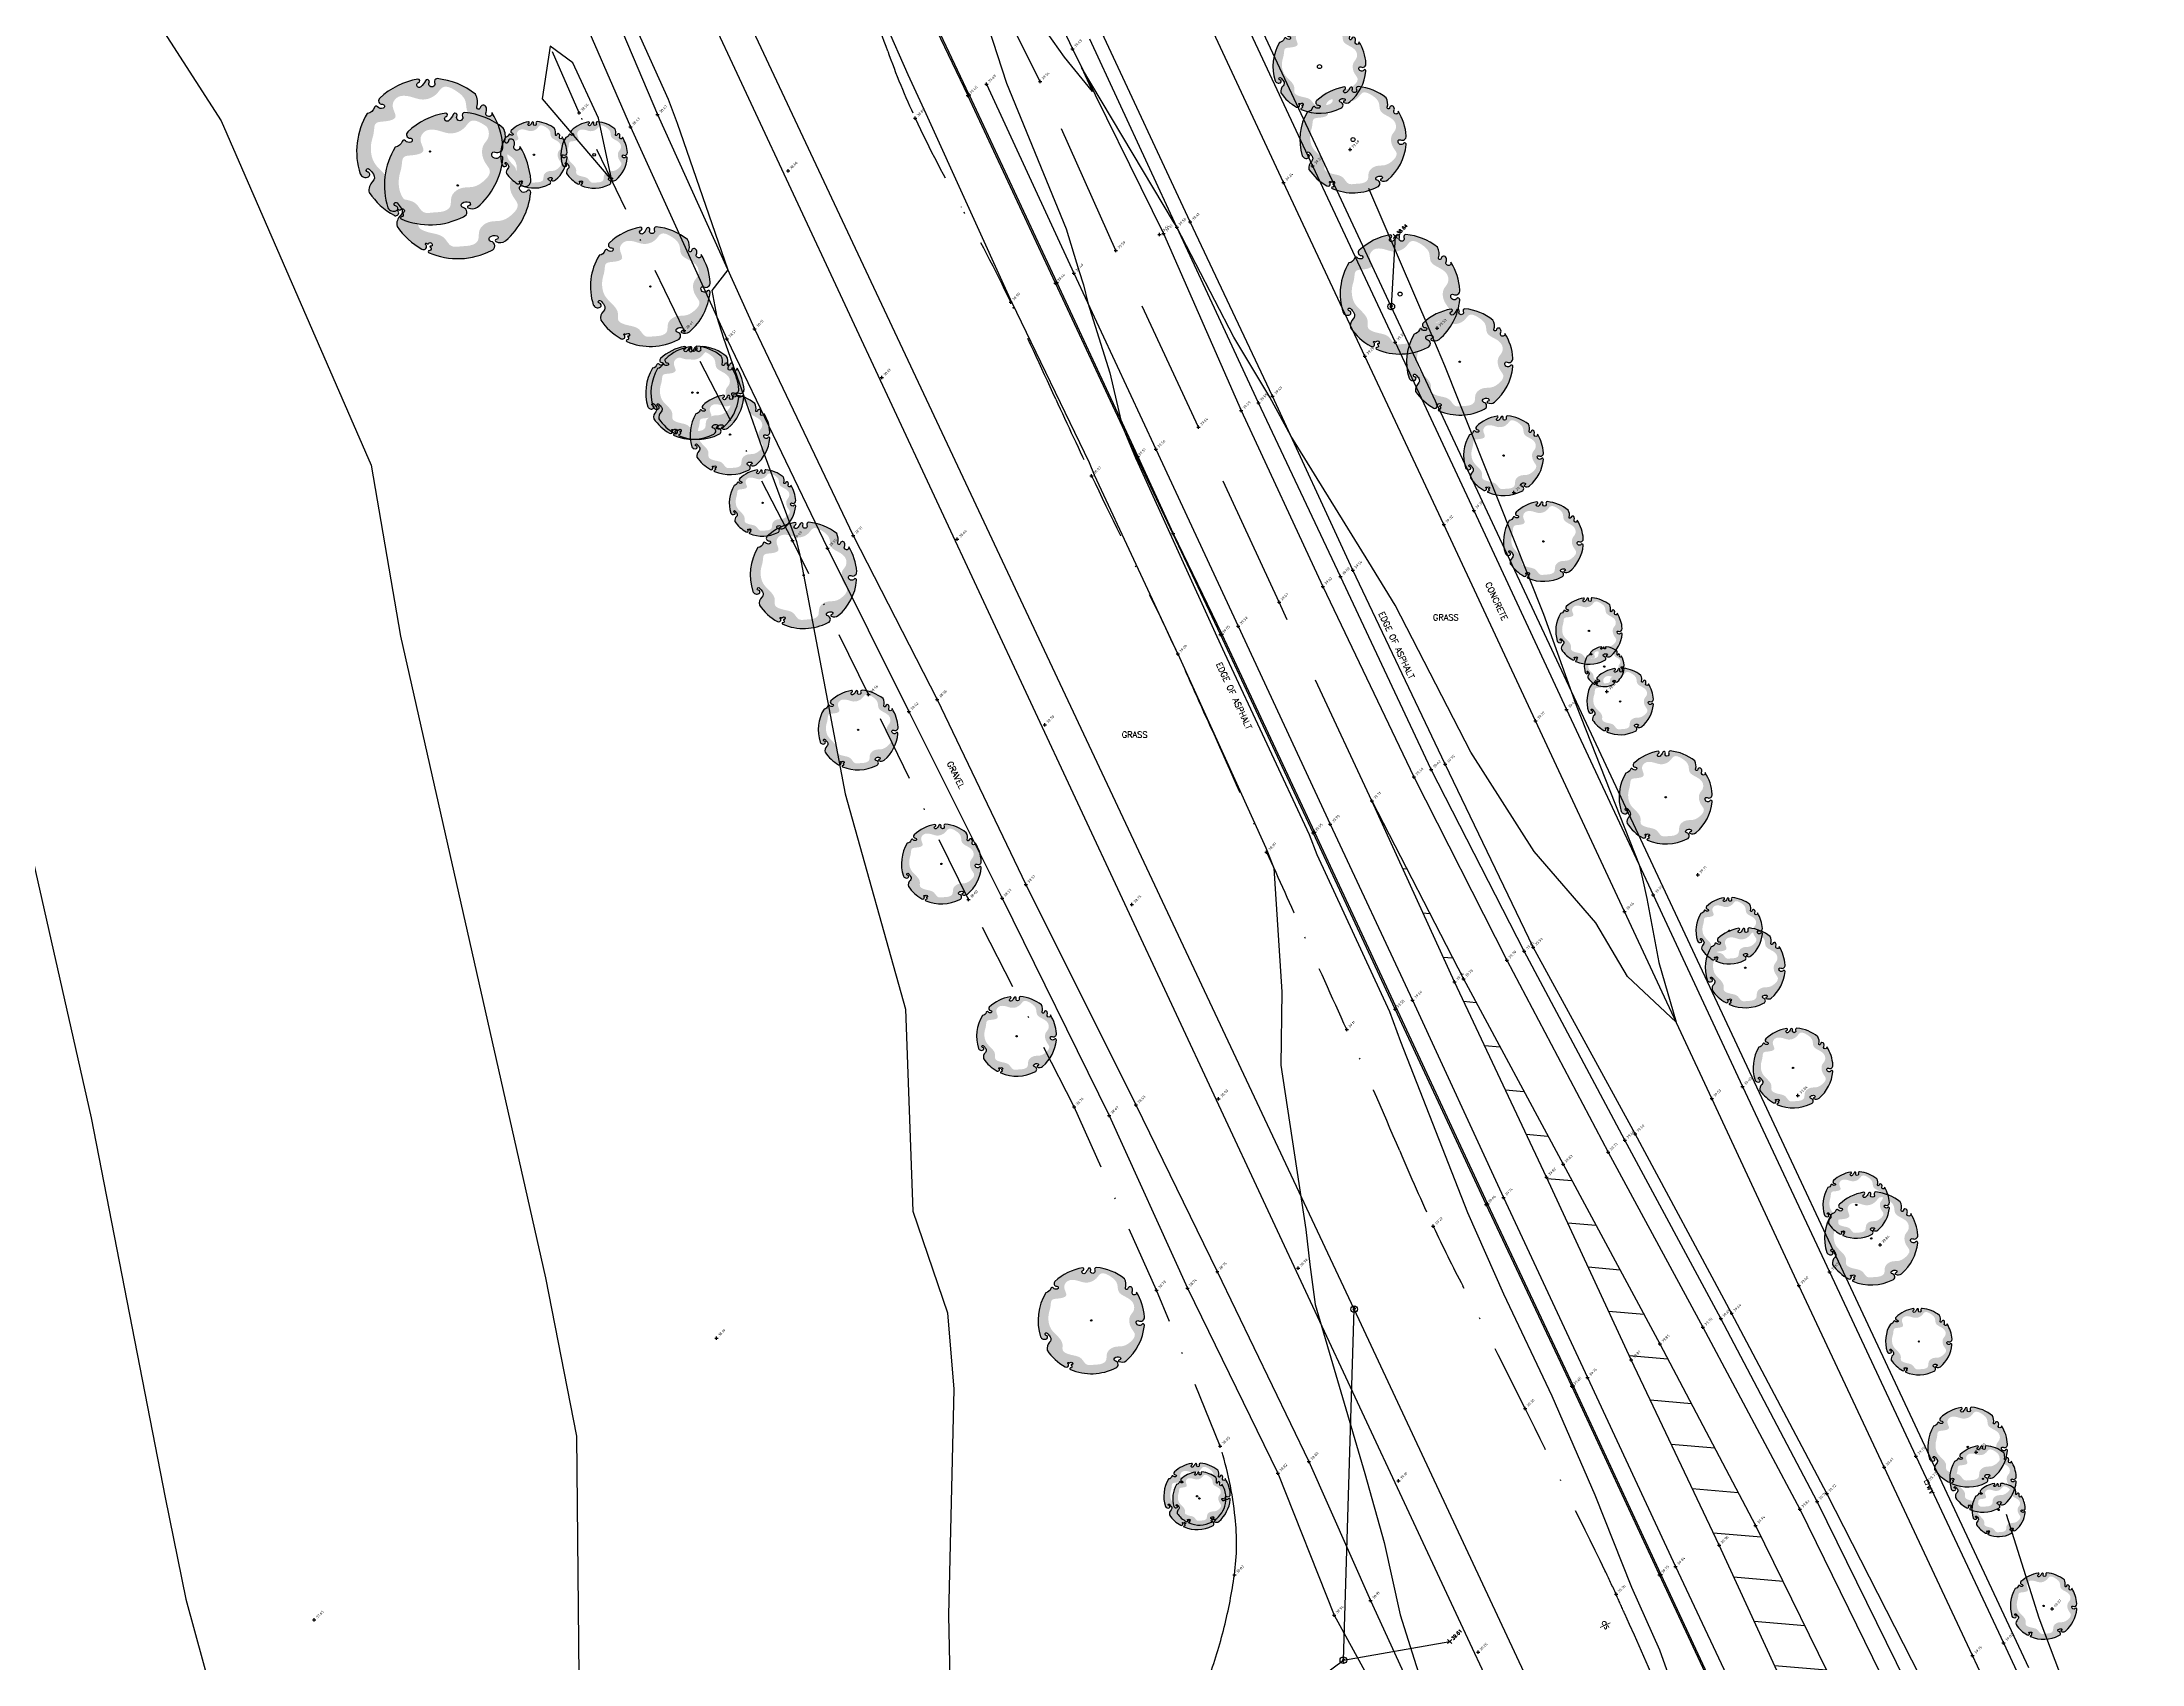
# Model space of a CAD drawing. Header units: metres. Extents: x 245957 to 247358, y 7418632 to 7419642.
# Drawn here: x 246912.9 to 247070.5, y 7419135.3 to 7419257.1 of the extents above; entities that cross this region are included whole.
import ezdxf
from ezdxf.enums import TextEntityAlignment as Align

# ---------------------------------------------------------------- set-up
doc = ezdxf.new("R2010")
doc.units = ezdxf.units.M
doc.linetypes.add('DASHDOT', pattern=[10, 5, -2.5, 0, -2.5])
doc.linetypes.add('DASHED', pattern=[0.75, 0.5, -0.25])
for name, color, linetype in [('-TEXT', 7, 'Continuous'), ('103_TOE_OF_BATTER', 37, 'DASHDOT'), ('103_TOE_OF_BATTER-L', 37, 'DASHDOT'), ('103_TOE_OF_BATTER-S', 37, 'DASHDOT'), ('104_EXISTING_SURFACE-L', 35, 'Continuous'), ('104_EXISTING_SURFACE-S', 35, 'Continuous'), ('201_SINGLE_TREE-H', 63, 'Continuous'), ('201_SINGLE_TREE-S', 96, 'Continuous'), ('203_GROUP_TREES', 116, 'DASHDOT'), ('203_GROUP_TREES-L', 116, 'DASHDOT'), ('203_GROUP_TREES-S', 116, 'DASHDOT'), ('403_EDGE_OF_BITUMEN', 8, 'Continuous'), ('403_EDGE_OF_BITUMEN-L', 8, 'Continuous'), ('403_EDGE_OF_BITUMEN-S', 8, 'Continuous'), ('405_EDGE_FORMATION', 33, 'Continuous'), ('405_EDGE_FORMATION-L', 33, 'Continuous'), ('405_EDGE_FORMATION-S', 33, 'Continuous'), ('410_PEDESTRIAN_PATH', 32, 'Continuous'), ('410_PEDESTRIAN_PATH-L', 32, 'Continuous'), ('410_PEDESTRIAN_PATH-S', 32, 'Continuous'), ('415_LANE_LINE_DASHED', 53, 'DASHED'), ('415_LANE_LINE_DASHED-L', 53, 'DASHED'), ('415_LANE_LINE_DASHED-S', 53, 'DASHED'), ('418_LANE_LINE_SOLID', 53, 'Continuous'), ('418_LANE_LINE_SOLID-L', 53, 'Continuous'), ('418_LANE_LINE_SOLID-S', 53, 'Continuous'), ('761_STAY_FOR_POLE', 8, 'Continuous'), ('761_STAY_FOR_POLE-L', 8, 'Continuous'), ('903_FENCE', 24, 'FENCELINE'), ('EX-STAYWIRE_(SLS)', 8, 'Continuous'), ('EX-TRAFFIC_SIGN_(SLS)', 89, 'Continuous'), ('Surface_Contours_Major', 4, 'Continuous'), ('Surface_Contours_Minor', 253, 'Continuous')]:
    doc.layers.add(name, color=color, linetype=linetype)
for name, color, linetype, true_color in [('717_ELEC_LINE_OVER', 7, 'Continuous', 0xffa500), ('751_WATER_STOP_VALVE-L', 7, 'Continuous', 0x0041ff), ('EX-ELECT_POLE_(SLS)', 7, 'Continuous', 0xffa500), ('EX-WATER_VALVE_(SLS)', 7, 'Continuous', 0x0041ff)]:
    doc.layers.add(name, color=color, linetype=linetype, true_color=true_color)
doc.styles.add('ISO2.5', font='isocp.shx', dxfattribs={"height": 2.5})
doc.styles.get("Standard").update_dxf_attribs({"font": 'SIMPLEX.shx'})
doc.linetypes.add('FENCELINE', pattern='A,0.5,-0.2,["/",Standard,S=0.1,R=0,X=0,Y=-0.05],-0.25', length=0.95)

# ---------------------------------------------------------------- blocks, each defined once
blk = doc.blocks.new('CROSS')
at = {"color": 0, "linetype": 'Continuous'}
for p, q in [((-0.5, 0), (0.5, 0)), ((0, -0.5), (0, 0.5))]:
    blk.add_line(p, q, dxfattribs=at)
blk = doc.blocks.new('WV')
at = {"color": 0, "linetype": 'Continuous', "lineweight": 13}
for p, q in [((-0.15, -0.15), (-0.15, 0.15)), ((-0.15, 0.15), (0.15, 0.15)), ((0.15, 0.15), (0.15, -0.15)), ((0.31, 0.15), (0.39, -0.17)), ((0.39, -0.17), (0.46, 0.05)), ((0.46, 0.05), (0.53, -0.17)), ((0.53, -0.17), (0.6, 0.15)), ((0.6, 0.15), (0.61, 0.15)), ((0.71, 0.15), (0.82, -0.17)), ((0.82, -0.17), (0.92, 0.15)), ((0.92, 0.15), (0.93, 0.15)), ((0.15, -0.15), (-0.15, -0.15))]:
    blk.add_line(p, q, dxfattribs=at)
blk = doc.blocks.new('201T')
at = {"layer": '201_SINGLE_TREE-S'}
blk.add_circle((0, 0), 0.5, dxfattribs=at)
blk = doc.blocks.new('201C')
at = {"layer": '201_SINGLE_TREE-H', "transparency": 33554534}
h = blk.add_hatch(color=256, dxfattribs=at)
h.paths.add_polyline_path([(-0.372, -0.334, 0.222926), (0.02, -0.5, 0.770799), (0.044, -0.442, -0.650302), (0.051, -0.412, -0.234737), (0.096, -0.425, -0.847312), (0.082, -0.447, 0.78443), (0.073, -0.458, 0.276934), (0.135, -0.481, 0.193599), (0.431, -0.254, 0.800435), (0.414, -0.234, -0.75216), (0.376, -0.192, -0.528914), (0.401, -0.191, 0.594112), (0.466, -0.18, 0.123805), (0.496, 0.062, -1.41759), (0.461, 0.081, 0.206906), (0.476, 0.113, 0.759729), (0.437, 0.125, -1.073307), (0.419, 0.139, 0.194379), (0.447, 0.223, 0.144612), (0.254, 0.43, 0.53339), (0.228, 0.413, -1.592592), (0.194, 0.429, 1.030038), (0.176, 0.451, -0.10361), (0.131, 0.426, -1.238487), (0.128, 0.459, 0.884725), (0.134, 0.482, 0.147549), (-0.155, 0.475, 0.71725), (-0.158, 0.429, -0.864032), (-0.165, 0.402, -0.310704), (-0.195, 0.427, 0.58143), (-0.217, 0.432, -0.281558), (-0.277, 0.416), (-0.278, 0.416, 0.217121), (-0.496, 0.063), (-0.496, 0.063, 0.440011), (-0.452, 0.021, 0.723973), (-0.444, 0.052, -1.384648), (-0.426, 0.066, -0.051107), (-0.415, 0.022, -0.361502), (-0.441, -0.021, 0.256822), (-0.494, -0.079, 0.116166), (-0.406, -0.291, 0.67803), (-0.368, -0.284, 0.170035), (-0.37, -0.274, -1.054701), (-0.36, -0.27, 0.431903), (-0.347, -0.275, -0.910728), (-0.333, -0.299, -0.42046), (-0.342, -0.298, 1.007885), (-0.348, -0.302, -0.766634), (-0.365, -0.322, 0.938602), (-0.372, -0.334)])
edge = h.paths.add_edge_path(flags=16)
edge.add_spline(control_points=[(-0.318, 0.247), (-0.303, 0.263), (-0.286, 0.289), (-0.256, 0.341), (-0.193, 0.315), (-0.092, 0.286), (-0.116, 0.394), (-0.036, 0.446), (0.039, 0.399), (0.103, 0.33), (0.196, 0.321), (0.278, 0.38), (0.344, 0.296), (0.379, 0.215), (0.33, 0.131), (0.392, 0.059), (0.438, -0.014), (0.405, -0.092), (0.346, -0.109), (0.31, -0.167), (0.306, -0.228), (0.329, -0.309), (0.241, -0.345), (0.165, -0.35), (0.103, -0.314), (0.046, -0.315), (0.005, -0.336), (-0.014, -0.368), (-0.033, -0.407), (-0.093, -0.415), (-0.146, -0.387), (-0.23, -0.366), (-0.225, -0.277), (-0.286, -0.229), (-0.334, -0.194), (-0.374, -0.141), (-0.328, -0.087), (-0.344, -0.001), (-0.387, 0.083), (-0.366, 0.18), (-0.336, 0.227), (-0.318, 0.247)], knot_values=[0, 0, 0, 0, 0.064972, 0.101243, 0.15652, 0.245586, 0.324463, 0.387907, 0.486094, 0.554514, 0.671826, 0.728629, 0.823661, 0.919885, 0.989953, 1.075257, 1.171704, 1.23593, 1.293575, 1.346478, 1.426142, 1.479146, 1.570817, 1.644481, 1.712561, 1.774901, 1.807, 1.846291, 1.885582, 1.928182, 2.007036, 2.074591, 2.151638, 2.226455, 2.293426, 2.340744, 2.397548, 2.47317, 2.587294, 2.673595, 2.754259, 2.754259, 2.754259, 2.754259], degree=3, periodic=0)
at = {"layer": '201_SINGLE_TREE-S'}
blk.add_lwpolyline([(-0.372, -0.334, 0.222926), (0.02, -0.5, 0.770799), (0.044, -0.442, -0.650302), (0.051, -0.412, -0.234737), (0.096, -0.425, -0.847312), (0.082, -0.447, 0.78443), (0.073, -0.458, 0.276934), (0.135, -0.481, 0.193599), (0.431, -0.254, 0.800435), (0.414, -0.234, -0.75216), (0.376, -0.192, -0.528914), (0.401, -0.191, 0.594112), (0.466, -0.18, 0.123805), (0.496, 0.062, -1.41759), (0.461, 0.081, 0.206906), (0.476, 0.113, 0.759729), (0.437, 0.125, -1.073307), (0.419, 0.139, 0.194379), (0.447, 0.223, 0.144612), (0.254, 0.43, 0.53339), (0.228, 0.413, -1.592592), (0.194, 0.429, 1.030038), (0.176, 0.451, -0.10361), (0.131, 0.426, -1.238487), (0.128, 0.459, 0.884725), (0.134, 0.482, 0.147549), (-0.155, 0.475, 0.71725), (-0.158, 0.429, -0.864032), (-0.165, 0.402, -0.310704), (-0.195, 0.427, 0.58143), (-0.217, 0.432, -0.281558), (-0.277, 0.416), (-0.278, 0.416, 0.217121), (-0.496, 0.063), (-0.496, 0.063, 0.440011), (-0.452, 0.021, 0.723973), (-0.444, 0.052, -1.384648), (-0.426, 0.066, -0.051107), (-0.415, 0.022, -0.361502), (-0.441, -0.021, 0.256822), (-0.494, -0.079, 0.116166), (-0.406, -0.291, 0.67803), (-0.368, -0.284, 0.170035), (-0.37, -0.274, -1.054701), (-0.36, -0.27, 0.431903), (-0.347, -0.275, -0.910728), (-0.333, -0.299, -0.42046), (-0.342, -0.298, 1.007885), (-0.348, -0.302, -0.766634), (-0.365, -0.322, 0.938602), (-0.372, -0.334)], format="xyb", dxfattribs=at)
blk = doc.blocks.new('PP')
at = {"layer": 'EX-ELECT_POLE_(SLS)', "color": 0}
for p, q in [((-0.08, 0.24), (0.09, 0)), ((0.09, 0), (-0.1, 0)), ((-0.1, 0), (0.07, -0.24))]:
    blk.add_line(p, q, dxfattribs=at)
blk.add_circle((0, 0), 0.25, dxfattribs=at)
blk = doc.blocks.new('SP')
at = {"color": 0, "linetype": 'Continuous', "lineweight": 13}
for p, q in [((0.15, 0.42), (0.15, -0.41)), ((0.28, 0.16), (0.26, 0.1)), ((0.26, 0.1), (0.3, 0.06)), ((0.33, 0.19), (0.28, 0.16)), ((0.3, 0.06), (0.4, 0)), ((0.42, 0.18), (0.33, 0.19)), ((0.4, 0), (0.41, 0)), ((0.44, -0.04), (0.4, 0)), ((0.4, 0), (0.41, 0)), ((0.26, -0.1), (0.37, -0.13)), ((0.37, -0.13), (0.42, -0.1)), ((0.37, -0.13), (0.37, -0.13)), ((0.42, -0.1), (0.44, -0.04))]:
    blk.add_line(p, q, dxfattribs=at)
blk.add_circle((0, 0), 0.15, dxfattribs=at)
blk = doc.blocks.new('C')
at = {"layer": '-TEXT'}
blk.add_text('CONCRETE', height=0.45, dxfattribs=at).set_placement((0, -0.23), align=Align.CENTER)
blk = doc.blocks.new('G')
at = {"layer": '-TEXT'}
blk.add_text('GRASS', height=0.45, dxfattribs=at).set_placement((0.02, -0.24), align=Align.CENTER)
blk = doc.blocks.new('GR')
at = {"layer": '-TEXT'}
blk.add_text('GRAVEL', height=0.45, dxfattribs=at).set_placement((0.04, -0.22), align=Align.CENTER)
blk = doc.blocks.new('STAY')
at = {"color": 0, "linetype": 'Continuous', "lineweight": 13}
for p, q in [((0.16, -0.16), (-0.16, 0.16)), ((0, 0), (-0.16, -0.16)), ((0.16, 0.16), (0, 0))]:
    blk.add_line(p, q, dxfattribs=at)

msp = doc.modelspace()

# ---------------------------------------------------------------- hatches: boundary and pattern name
at = {"layer": '418_LANE_LINE_SOLID'}
h = msp.add_hatch(dxfattribs=at)
h.set_pattern_fill('ANSI31', color=256, angle=310, style=0)
h.paths.add_polyline_path([(247057.93, 7419103.14), (247053.62, 7419117.26), (247051.7, 7419123.98), (247048.25, 7419132.02), (247041.54, 7419145.73), (247034.36, 7419159.35), (247027.09, 7419172.83), (247019.6, 7419186.75), (247012.74, 7419200.11), (247018.93, 7419186.52), (247025.85, 7419171.86), (247032.19, 7419158.15), (247038.79, 7419144.23), (247045.02, 7419130.74), (247051.82, 7419116.13)])

# ---------------------------------------------------------------- linework, layer by layer
at = {"layer": '103_TOE_OF_BATTER'}
msp.add_lwpolyline([(246974.1, 7419262.05, -0.021004), (246976.39, 7419256.37, 0.023664), (246978.45, 7419251.34, 0.020509), (246981.91, 7419244.66, -0.019192), (246985.62, 7419237.53, -0.003069), (246989, 7419230.26, 0.003867), (246991.69, 7419224.5, 0.004547), (246996.05, 7419215.56, -0.009217), (246998.16, 7419211.13, -0.001645), (247000.78, 7419205.3, 0.001062), (247004.83, 7419196.26, 0.000226), (247007.55, 7419190.23, -0.000187), (247010.84, 7419182.95, -0.005966), (247014.82, 7419173.83, 0.009605), (247017.34, 7419168.18, 0.010759), (247019.57, 7419163.67, -0.005265), (247024.23, 7419154.51, -0.001318), (247030.23, 7419142.33, -0.009147), (247031.06, 7419140.56, -0.000809), (247031.7, 7419139.12, 0.000091), (247037.37, 7419126.26, 0.000232), (247039.52, 7419121.38, 0.00012), (247043.68, 7419111.99)], format="xyb", dxfattribs=at)
at = {"layer": '203_GROUP_TREES'}
for p, q in [((246953.22, 7419251.74), (246947.85, 7419264.13)), ((246961.11, 7419235.4), (246953.22, 7419251.74)), ((246969.24, 7419219.65), (246961.11, 7419235.4)), ((246974.95, 7419208.09), (246969.24, 7419219.65)), ((246982.44, 7419192.69), (246974.95, 7419208.09)), ((246990.38, 7419177.14), (246982.44, 7419192.69)), ((246996.56, 7419163.39), (246990.38, 7419177.14)), ((247001.35, 7419151.67), (246996.56, 7419163.39))]:
    msp.add_line(p, q, dxfattribs=at)
msp.add_lwpolyline([(246991.88, 7419125.95, 0.083575), (246997.63, 7419129.86, 0.114194), (247000.43, 7419134.14, 0.026336), (247001.65, 7419138.09, 0.027249), (247002.41, 7419142.02, 0.061885), (247002.47, 7419146.32, 0.048569), (247001.35, 7419151.67)], format="xyb", dxfattribs=at)
at = {"layer": '403_EDGE_OF_BITUMEN'}
for p, q in [((246977.45, 7419263.36), (246982.41, 7419253.05)), ((246999.1, 7419243.55), (246992.47, 7419257.78)), ((246988.98, 7419238.96), (246982.41, 7419253.05)), ((247005.28, 7419230.49), (246999.1, 7419243.55)), ((246995.08, 7419225.89), (246988.98, 7419238.96)), ((247011.29, 7419217.41), (247005.28, 7419230.49)), ((247001.37, 7419212.58), (246995.08, 7419225.89)), ((247018.24, 7419202.85), (247011.29, 7419217.41)), ((247008.33, 7419197.7), (247001.37, 7419212.58)), ((247024.84, 7419189.12), (247018.24, 7419202.85)), ((247014.47, 7419184.46), (247008.33, 7419197.7)), ((247032.49, 7419175.12), (247024.84, 7419189.12)), ((247021.32, 7419169.81), (247014.47, 7419184.46)), ((247039.74, 7419161.65), (247032.49, 7419175.12)), ((247027.74, 7419156.17), (247021.32, 7419169.81)), ((247046.88, 7419148.12), (247039.74, 7419161.65)), ((247034.33, 7419142.01), (247027.74, 7419156.17)), ((247053.92, 7419134.33), (247046.88, 7419148.12)), ((247040.91, 7419127.94), (247034.33, 7419142.01))]:
    msp.add_line(p, q, dxfattribs=at)
at = {"layer": '405_EDGE_FORMATION'}
for p, q in [((246953.66, 7419264.45), (246959.11, 7419251.61)), ((246951.87, 7419262.67), (246957.08, 7419250.68)), ((246957.08, 7419250.68), (246964.31, 7419234.78)), ((246959.11, 7419251.61), (246966.39, 7419235.54)), ((246964.31, 7419234.78), (246971.87, 7419219.07)), ((246966.39, 7419235.54), (246973.8, 7419220.02)), ((246971.87, 7419219.07), (246977.97, 7419206.8)), ((246973.8, 7419220.02), (246980.11, 7419207.72)), ((246977.97, 7419206.8), (246984.97, 7419192.79)), ((246980.11, 7419207.72), (246986.76, 7419193.83)), ((246986.76, 7419193.83), (246995.02, 7419177.28)), ((246984.97, 7419192.79), (246993.01, 7419176.49)), ((246993.01, 7419176.49), (246998.88, 7419163.52)), ((246995.02, 7419177.28), (247001.13, 7419164.79)), ((247001.13, 7419164.79), (247008.01, 7419150.51)), ((246998.88, 7419163.52), (247005.67, 7419149.65)), ((247005.67, 7419149.65), (247009.91, 7419138.99)), ((247008.01, 7419150.51), (247012.63, 7419140.09)), ((247009.91, 7419138.99), (247014.65, 7419130.34)), ((247012.63, 7419140.09), (247016.9, 7419130.78))]:
    msp.add_line(p, q, dxfattribs=at)
at = {"layer": '410_PEDESTRIAN_PATH'}
for p, q in [((247001.65, 7419261.96), (247008.28, 7419247.76)), ((247006.1, 7419246.52), (246999.54, 7419260.56)), ((247008.28, 7419247.76), (247014.47, 7419234.54)), ((247012.2, 7419233.48), (247006.1, 7419246.52)), ((247018.13, 7419220.85), (247012.2, 7419233.48)), ((247014.47, 7419234.54), (247020.38, 7419221.9)), ((247025.01, 7419206.11), (247018.13, 7419220.85)), ((247020.38, 7419221.9), (247027.34, 7419206.96)), ((247027.34, 7419206.96), (247033.85, 7419193.06)), ((247031.69, 7419191.79), (247025.01, 7419206.11)), ((247033.85, 7419193.06), (247040.56, 7419178.66)), ((247038.25, 7419177.76), (247031.69, 7419191.79)), ((247040.56, 7419178.66), (247047.09, 7419164.75)), ((247044.79, 7419163.72), (247038.25, 7419177.76)), ((247047.09, 7419164.75), (247053.57, 7419150.92)), ((247051.2, 7419150.09), (247044.79, 7419163.72)), ((247057.83, 7419135.97), (247051.2, 7419150.09)), ((247053.57, 7419150.92), (247060.15, 7419136.92)), ((247064.33, 7419122.07), (247057.83, 7419135.97)), ((247060.15, 7419136.92), (247066.66, 7419122.89))]:
    msp.add_line(p, q, dxfattribs=at)
at = {"layer": '415_LANE_LINE_DASHED', "ltscale": 20}
for p, q in [((246987.82, 7419254.1), (246982.1, 7419265.63)), ((246993.52, 7419241.41), (246987.82, 7419254.1)), ((246999.71, 7419228.16), (246993.52, 7419241.41)), ((247005.76, 7419215.01), (246999.71, 7419228.16)), ((247012.74, 7419200.11), (247005.76, 7419215.01))]:
    msp.add_line(p, q, dxfattribs=at)
at = {"layer": '418_LANE_LINE_SOLID'}
for p, q in [((246985.32, 7419267.09), (246990.25, 7419256.54)), ((246982.5, 7419253.09), (246977.6, 7419263.5)), ((246998.08, 7419243.15), (246991.57, 7419257.27)), ((246990.25, 7419256.54), (246997.1, 7419242.69)), ((246983.79, 7419253.89), (246990.36, 7419239.72)), ((246982.5, 7419253.09), (246989.07, 7419239)), ((246997.1, 7419242.69), (247002.93, 7419229.4)), ((247004.21, 7419229.98), (246998.08, 7419243.15)), ((246990.36, 7419239.72), (246996.52, 7419226.49)), ((246989.07, 7419239), (246995.17, 7419225.94)), ((247010.37, 7419216.94), (247004.21, 7419229.98)), ((247002.93, 7419229.4), (247009.04, 7419216.2)), ((246995.17, 7419225.94), (246997.82, 7419220.18)), ((246996.52, 7419226.49), (247002.69, 7419213.22)), ((246997.82, 7419220.18), (247001.46, 7419212.62)), ((247009.04, 7419216.2), (247015.88, 7419201.91)), ((247017.19, 7419202.45), (247010.37, 7419216.94)), ((247002.69, 7419213.22), (247009.61, 7419198.35)), ((247001.46, 7419212.62), (247008.42, 7419197.75)), ((247015.88, 7419201.91), (247022.87, 7419188.16)), ((247024.17, 7419188.83), (247017.19, 7419202.45)), ((247012.74, 7419200.11), (247019.6, 7419186.75)), ((247018.93, 7419186.52), (247012.74, 7419200.11)), ((247008.42, 7419197.75), (247021.41, 7419169.85)), ((247009.61, 7419198.35), (247015.79, 7419185.15)), ((247022.87, 7419188.16), (247030.48, 7419173.74)), ((247031.73, 7419174.64), (247024.17, 7419188.83)), ((247025.85, 7419171.86), (247018.93, 7419186.52)), ((247019.6, 7419186.75), (247027.09, 7419172.83)), ((247015.79, 7419185.15), (247022.6, 7419170.34)), ((247030.48, 7419173.74), (247037.58, 7419160.61)), ((247038.92, 7419161.25), (247031.73, 7419174.64)), ((247032.19, 7419158.15), (247025.85, 7419171.86)), ((247027.09, 7419172.83), (247034.36, 7419159.35)), ((247022.6, 7419170.34), (247028.92, 7419156.82)), ((247021.41, 7419169.85), (247027.83, 7419156.21)), ((247046.16, 7419147.53), (247038.92, 7419161.25)), ((247034.36, 7419159.35), (247041.54, 7419145.73)), ((247037.58, 7419160.61), (247044.86, 7419146.95)), ((247038.79, 7419144.23), (247032.19, 7419158.15)), ((247027.83, 7419156.21), (247034.42, 7419142.05)), ((247028.92, 7419156.82), (247035.53, 7419142.65)), ((247044.86, 7419146.95), (247051.53, 7419133.32)), ((247052.87, 7419133.89), (247046.16, 7419147.53)), ((247041.54, 7419145.73), (247048.25, 7419132.02)), ((247045.02, 7419130.74), (247038.79, 7419144.23)), ((247034.42, 7419142.05), (247041, 7419127.98)), ((247035.53, 7419142.65), (247042.05, 7419128.77))]:
    msp.add_line(p, q, dxfattribs=at)
at = {"layer": '717_ELEC_LINE_OVER'}
for p, q in [((247014.19, 7419237.2), (246967.86, 7419336.27)), ((247011.4, 7419161.96), (246958.11, 7419275.32)), ((247062.06, 7419135.04), (247014.19, 7419237.2)), ((247010.59, 7419135.61), (247011.4, 7419161.96)), ((247064.31, 7419048.98), (247011.4, 7419161.96)), ((246897.33, 7419051.82), (247010.59, 7419135.61))]:
    msp.add_line(p, q, dxfattribs=at)
at = {"layer": '761_STAY_FOR_POLE'}
for p, q in [((247014.49, 7419242.49), (247014.19, 7419237.2)), ((247010.59, 7419135.61), (247018.58, 7419137.02))]:
    msp.add_line(p, q, dxfattribs=at)
at = {"layer": '903_FENCE', "ltscale": 20}
msp.add_line((246958.19, 7419269.43), (247022.89, 7419130.87), dxfattribs=at)
at = {"layer": 'Surface_Contours_Major'}
for points, elevation in [([(246917.79, 7419264.45), (246926.34, 7419251.14), (246937.6, 7419225.31), (246939.82, 7419212.47), (246950.7, 7419164.31), (246953.02, 7419152.42), (246953.24, 7419129.22), (246952.79, 7419118.08), (246951.45, 7419096.63), (246952.16, 7419087.52), (246949.22, 7419072.25), (246947, 7419060.68), (246945.55, 7419053.03), (246941.09, 7419038.39), (246939.78, 7419034.01), (246932.56, 7419017.58), (246930.73, 7419014.19), (246927.29, 7419009.77), (246923.92, 7419004.76), (246917.09, 7418996.3), (246911.23, 7418993.5)], 38), ([(246974.55, 7419262.24), (246977.9, 7419254.61), (246979.26, 7419251.69), (246985.57, 7419237.77), (246985.67, 7419237.56), (246991.5, 7419225.51), (246991.89, 7419224.58), (246998.15, 7419211.17), (246998.17, 7419211.13), (247004.76, 7419196.57), (247004.9, 7419196.29), (247005.38, 7419195.05), (247005.98, 7419185.78), (247005.89, 7419180.27), (247007.78, 7419167.93), (247008.07, 7419165.3), (247008.48, 7419162.3), (247012.21, 7419149.61), (247013.65, 7419144.44), (247014.85, 7419139.02), (247017.29, 7419131.33)], 39), ([(247060.34, 7419146.57), (247062.8, 7419138.78), (247064.85, 7419133.37), (247070.54, 7419124.65)], 40)]:
    msp.add_lwpolyline(points, dxfattribs=dict(at, elevation=elevation))
at = {"layer": 'Surface_Contours_Minor'}
for points, elevation in [([(246955.01, 7419263.64), (246959.9, 7419252.76), (246960.59, 7419250.97), (246964.39, 7419239.96), (246963.19, 7419238.42), (246963.57, 7419236.41), (246964.06, 7419234.82), (246967.12, 7419226.13), (246969.53, 7419219.58), (246969.78, 7419218.54), (246973.19, 7419200.63), (246977.71, 7419184.46), (246978.28, 7419169.32), (246980.88, 7419161.68), (246981.35, 7419155.96), (246980.94, 7419139), (246981.38, 7419118.45)], 38.5), ([(246982.56, 7419262.45), (246985.31, 7419253.97), (246989.78, 7419243.03), (246990.73, 7419239.91), (246991.08, 7419238.83), (246991.4, 7419237.48), (246993.05, 7419232.23), (246993.98, 7419228.26), (246994.99, 7419225.86), (246995.17, 7419225.48), (247001.1, 7419212.45), (247001.67, 7419211.19), (247008.03, 7419197.58), (247008.6, 7419196.09), (247014.06, 7419184.29), (247014.89, 7419182.04), (247019.9, 7419169.22), (247022.6, 7419163.11), (247026.24, 7419155.46), (247029.47, 7419148.01), (247032.23, 7419141.08), (247034.32, 7419136.38), (247037.86, 7419126.5)], 39.5), ([(247012.49, 7419246.09), (247017.09, 7419235.39), (247018.19, 7419232.77), (247022.19, 7419222.71), (247025.61, 7419214.12), (247028.07, 7419207.28), (247032.8, 7419195.31), (247033.05, 7419194.24), (247033.36, 7419192.77), (247034.27, 7419187.97), (247035.57, 7419183.49), (247031.92, 7419186.92), (247029.54, 7419190.95), (247024.91, 7419196.31), (247020.16, 7419203.77), (247014.48, 7419214.78), (247012.51, 7419218.02), (247006.65, 7419227.51), (247005.08, 7419230.4), (247002.36, 7419234.9), (246998.09, 7419243.15), (246998.03, 7419243.26), (246997.84, 7419243.55), (246990.94, 7419255.15), (246991.75, 7419253.35), (246989.65, 7419255.93), (246985.4, 7419261.95)], 39.5), ([(246910.05, 7419205.21), (246916.58, 7419176.31), (246922.14, 7419147.81), (246923.69, 7419140.18), (246925.65, 7419133.06), (246925.55, 7419107.14), (246926.81, 7419092.95), (246928.03, 7419079.25), (246925.65, 7419068.59), (246925.58, 7419068.04), (246925.41, 7419067.18), (246920.46, 7419044.42), (246917.96, 7419036.07), (246911.57, 7419027.85)], 37.5)]:
    msp.add_lwpolyline(points, dxfattribs=dict(at, elevation=elevation))
at = {"layer": 'Surface_Contours_Minor', "elevation": 38.5}
msp.add_lwpolyline([(246951.05, 7419256.74), (246950.45, 7419252.8), (246955.68, 7419246.66), (246954.67, 7419251.34), (246952.76, 7419255.5)], close=True, dxfattribs=at)

# ---------------------------------------------------------------- block references
at = {"layer": '-TEXT'}
for name, p, rotation in [('C', (247022.09, 7419215.09), 295), ('GR', (246981.48, 7419202.08), 296.5536014424649)]:
    msp.add_blockref(name, p, dxfattribs=dict(at, rotation=rotation))
for p in [(247018.26, 7419213.89), (246994.9, 7419205.09)]:
    msp.add_blockref('G', p, dxfattribs=at)
at = {"layer": '103_TOE_OF_BATTER-S', "xscale": 0.25, "yscale": 0.25, "zscale": 0.25}
for p in [(246978.45, 7419251.34), (246985.62, 7419237.53), (246991.69, 7419224.5), (246998.16, 7419211.13), (247004.83, 7419196.26), (247010.84, 7419182.95), (247017.34, 7419168.18), (247024.23, 7419154.51), (247031.06, 7419140.56)]:
    msp.add_blockref('CROSS', p, dxfattribs=at)
at = {"layer": '104_EXISTING_SURFACE-S', "xscale": 0.25, "yscale": 0.25, "zscale": 0.25}
for p in [(247011.09, 7419248.98), (246968.91, 7419247.38), (247017.63, 7419235.57), (246975.94, 7419231.87), (247023.4, 7419223.25), (246981.61, 7419219.74), (247030.38, 7419208.31), (246988.18, 7419205.82), (247037.19, 7419194.55), (246994.71, 7419192.33), (247044.71, 7419178), (247001.23, 7419177.74), (247050.88, 7419166.79), (247007.19, 7419165.03), (246963.53, 7419159.79), (247058.09, 7419151.21), (247014.73, 7419149.07), (246933.34, 7419138.64), (247063.79, 7419139.47), (247020.7, 7419136.2)]:
    msp.add_blockref('CROSS', p, dxfattribs=at)
at = {"layer": '201_SINGLE_TREE-S', "rotation": 25}
for name, p, xscale, yscale, zscale in [('201C', (247008.8, 7419255.21), 7, 7, 7), ('201C', (246942.02, 7419248.84), 11, 11, 11), ('201T', (247008.8, 7419255.21), 0.3, 0.3, 0.3), ('201C', (247011.32, 7419249.74), 8, 8, 8), ('201C', (246944.11, 7419246.3), 11, 11, 11), ('201C', (246949.83, 7419248.6), 5, 5, 5), ('201C', (246954.35, 7419248.59), 5, 5, 5), ('201T', (246942.02, 7419248.84), 0.1, 0.1, 0.1), ('201T', (247011.32, 7419249.74), 0.3, 0.3, 0.3), ('201T', (246949.83, 7419248.6), 0.1, 0.1, 0.1), ('201T', (246954.35, 7419248.59), 0.2, 0.2, 0.2), ('201T', (246944.11, 7419246.3), 0.1, 0.1, 0.1), ('201C', (246958.57, 7419238.71), 9, 9, 9), ('201C', (247014.85, 7419238.14), 9, 9, 9), ('201T', (246958.57, 7419238.71), 0.1, 0.1, 0.1), ('201C', (247019.33, 7419233.06), 8, 8, 8), ('201T', (247014.85, 7419238.14), 0.3, 0.3, 0.3), ('201C', (246961.72, 7419230.75), 7, 7, 7), ('201C', (246962.11, 7419230.73), 7, 7, 7), ('201C', (246964.55, 7419227.59), 6, 6, 6), ('201T', (247019.33, 7419233.06), 0.1, 0.1, 0.1), ('201T', (246961.72, 7419230.75), 0.1, 0.1, 0.1), ('201T', (246962.11, 7419230.73), 0.1, 0.1, 0.1), ('201C', (247022.62, 7419226.02), 6, 6, 6), ('201T', (246964.55, 7419227.59), 0.1, 0.1, 0.1), ('201C', (246966.99, 7419222.47), 5, 5, 5), ('201T', (247022.62, 7419226.02), 0.1, 0.1, 0.1), ('201C', (246970.07, 7419217.04), 8, 8, 8), ('201T', (246966.99, 7419222.47), 0.1, 0.1, 0.1), ('201C', (247025.61, 7419219.58), 6, 6, 6), ('201T', (247025.61, 7419219.58), 0.1, 0.1, 0.1), ('201T', (246970.07, 7419217.04), 0.1, 0.1, 0.1), ('201C', (247029.03, 7419212.86), 5, 5, 5), ('201T', (247029.03, 7419212.86), 0.1, 0.1, 0.1), ('201C', (247030.18, 7419210.18), 3, 3, 3), ('201C', (247031.37, 7419207.57), 5, 5, 5), ('201T', (247030.18, 7419210.18), 0.1, 0.1, 0.1), ('201C', (246974.17, 7419205.43), 6, 6, 6), ('201T', (247031.37, 7419207.57), 0.1, 0.1, 0.1), ('201T', (246974.17, 7419205.43), 0.1, 0.1, 0.1), ('201C', (247034.79, 7419200.37), 7, 7, 7), ('201T', (247034.79, 7419200.37), 0.1, 0.1, 0.1), ('201C', (246980.42, 7419195.37), 6, 6, 6), ('201T', (246980.42, 7419195.37), 0.1, 0.1, 0.1), ('201C', (247039.56, 7419190.36), 5, 5, 5), ('201C', (247040.76, 7419187.58), 6, 6, 6), ('201T', (247039.56, 7419190.36), 0.1, 0.1, 0.1), ('201T', (247040.76, 7419187.58), 0.1, 0.1, 0.1), ('201C', (246986.06, 7419182.44), 6, 6, 6), ('201C', (247044.35, 7419180.06), 6, 6, 6), ('201T', (246986.06, 7419182.44), 0.1, 0.1, 0.1), ('201T', (247044.35, 7419180.06), 0.1, 0.1, 0.1), ('201C', (247050.22, 7419167.27), 7, 7, 7), ('201C', (247049.09, 7419169.78), 5, 5, 5), ('201T', (247049.09, 7419169.78), 0.1, 0.1, 0.1), ('201T', (247050.22, 7419167.27), 0.1, 0.1, 0.1), ('201C', (246991.67, 7419161.11), 8, 8, 8), ('201C', (247053.79, 7419159.53), 5, 5, 5), ('201T', (246991.67, 7419161.11), 0.1, 0.1, 0.1), ('201T', (247053.79, 7419159.53), 0.1, 0.1, 0.1), ('201C', (247057.46, 7419151.61), 6, 6, 6), ('201C', (246999.61, 7419147.91), 5, 5, 5), ('201C', (247058.61, 7419149.22), 5, 5, 5), ('201T', (247057.46, 7419151.61), 0.1, 0.1, 0.1), ('201C', (246999.78, 7419147.75), 4, 4, 4), ('201C', (247059.78, 7419146.89), 4, 4, 4), ('201T', (247058.61, 7419149.22), 0.1, 0.1, 0.1), ('201T', (246999.61, 7419147.91), 0.1, 0.1, 0.1), ('201T', (246999.78, 7419147.75), 0.1, 0.1, 0.1), ('201T', (247059.78, 7419146.89), 0.1, 0.1, 0.1), ('201C', (247063.16, 7419139.68), 5, 5, 5), ('201T', (247063.16, 7419139.68), 0.1, 0.1, 0.1)]:
    msp.add_blockref(name, p, dxfattribs=dict(at, xscale=xscale, yscale=yscale, zscale=zscale))
at = {"layer": '203_GROUP_TREES-S', "xscale": 0.25, "yscale": 0.25, "zscale": 0.25}
for p in [(246953.22, 7419251.74), (246961.11, 7419235.4), (246969.24, 7419219.65), (246974.95, 7419208.09), (246982.44, 7419192.69), (246990.38, 7419177.14), (246996.56, 7419163.39), (247001.35, 7419151.67), (247002.41, 7419142.02)]:
    msp.add_blockref('CROSS', p, dxfattribs=at)
at = {"layer": '403_EDGE_OF_BITUMEN-S', "xscale": 0.25, "yscale": 0.25, "zscale": 0.25}
for p in [(246982.41, 7419253.05), (246999.1, 7419243.55), (246988.98, 7419238.96), (247005.28, 7419230.49), (246995.08, 7419225.89), (247011.29, 7419217.41), (247001.37, 7419212.58), (247018.24, 7419202.85), (247008.33, 7419197.7), (247024.84, 7419189.12), (247014.47, 7419184.46), (247032.49, 7419175.12), (247021.32, 7419169.81), (247039.74, 7419161.65), (247027.74, 7419156.17), (247046.88, 7419148.12), (247034.33, 7419142.01)]:
    msp.add_blockref('CROSS', p, dxfattribs=at)
at = {"layer": '405_EDGE_FORMATION-S', "xscale": 0.25, "yscale": 0.25, "zscale": 0.25}
for p in [(246957.08, 7419250.68), (246959.11, 7419251.61), (246964.31, 7419234.78), (246966.39, 7419235.54), (246971.87, 7419219.07), (246973.8, 7419220.02), (246977.97, 7419206.8), (246980.11, 7419207.72), (246986.76, 7419193.83), (246984.97, 7419192.79), (246993.01, 7419176.49), (246995.02, 7419177.28), (247001.13, 7419164.79), (246998.88, 7419163.52), (247005.67, 7419149.65), (247008.01, 7419150.51), (247012.63, 7419140.09), (247009.91, 7419138.99)]:
    msp.add_blockref('CROSS', p, dxfattribs=at)
at = {"layer": '410_PEDESTRIAN_PATH-S', "xscale": 0.25, "yscale": 0.25, "zscale": 0.25}
for p in [(247008.28, 7419247.76), (247006.1, 7419246.52), (247012.2, 7419233.48), (247014.47, 7419234.54), (247018.13, 7419220.85), (247020.38, 7419221.9), (247027.34, 7419206.96), (247025.01, 7419206.11), (247033.85, 7419193.06), (247031.69, 7419191.79), (247040.56, 7419178.66), (247038.25, 7419177.76), (247044.79, 7419163.72), (247047.09, 7419164.75), (247051.2, 7419150.09), (247053.57, 7419150.92), (247060.15, 7419136.92), (247057.83, 7419135.97)]:
    msp.add_blockref('CROSS', p, dxfattribs=at)
at = {"layer": '415_LANE_LINE_DASHED-S', "xscale": 0.25, "yscale": 0.25, "zscale": 0.25}
for p in [(246987.82, 7419254.1), (246993.52, 7419241.41), (246999.71, 7419228.16), (247005.76, 7419215.01)]:
    msp.add_blockref('CROSS', p, dxfattribs=at)
at = {"layer": '418_LANE_LINE_SOLID-S', "xscale": 0.25, "yscale": 0.25, "zscale": 0.25}
for p in [(246990.25, 7419256.54), (246983.79, 7419253.89), (246982.5, 7419253.09), (246996.8, 7419242.61), (246997.1, 7419242.69), (246998.08, 7419243.15), (246990.36, 7419239.72), (246989.07, 7419239), (247004.21, 7419229.98), (247002.93, 7419229.4), (246995.17, 7419225.94), (246996.52, 7419226.49), (246997.82, 7419220.18), (247009.04, 7419216.2), (247010.37, 7419216.94), (247001.46, 7419212.62), (247002.69, 7419213.22), (247015.88, 7419201.91), (247017.19, 7419202.45), (247012.74, 7419200.11), (247009.61, 7419198.35), (247008.42, 7419197.75), (247022.87, 7419188.16), (247024.17, 7419188.83), (247018.93, 7419186.52), (247019.6, 7419186.75), (247015.79, 7419185.15), (247030.48, 7419173.74), (247031.73, 7419174.64), (247025.85, 7419171.86), (247027.09, 7419172.83), (247022.6, 7419170.34), (247021.41, 7419169.85), (247037.58, 7419160.61), (247038.92, 7419161.25), (247034.36, 7419159.35), (247032.19, 7419158.15), (247027.83, 7419156.21), (247028.92, 7419156.82), (247044.86, 7419146.95), (247046.16, 7419147.53), (247041.54, 7419145.73), (247038.79, 7419144.23), (247034.42, 7419142.05), (247035.53, 7419142.65)]:
    msp.add_blockref('CROSS', p, dxfattribs=at)
at = {"layer": 'EX-ELECT_POLE_(SLS)'}
for p in [(247014.19, 7419237.2), (247011.4, 7419161.96), (247010.59, 7419135.61)]:
    msp.add_blockref('PP', p, dxfattribs=at)
at = {"layer": 'EX-STAYWIRE_(SLS)'}
for p in [(247014.49, 7419242.48), (247018.58, 7419137.01)]:
    msp.add_blockref('STAY', p, dxfattribs=at)
at = {"layer": 'EX-TRAFFIC_SIGN_(SLS)', "rotation": 295}
msp.add_blockref('SP', (247030.17, 7419138.37), dxfattribs=at)
at = {"layer": 'EX-WATER_VALVE_(SLS)', "rotation": 295}
msp.add_blockref('WV', (247054.4, 7419148.96), dxfattribs=at)

# ---------------------------------------------------------------- texts
at = {"layer": '-TEXT'}
for p in [(247014.38, 7419211.69), (247002.18, 7419207.89)]:
    msp.add_text('EDGE OF ASPHALT', height=0.45, rotation=295, dxfattribs=at).set_placement(p, align=Align.CENTER)
at = {"layer": '103_TOE_OF_BATTER-L', "style": 'ISO2.5'}
for s, p in [('38.89', (246978.62, 7419251.51)), ('38.99', (246985.78, 7419237.7)), ('38.97', (246991.86, 7419224.67)), ('39.00', (246998.32, 7419211.29)), ('38.99', (247005, 7419196.43)), ('39.11', (247011, 7419183.12)), ('39.22', (247017.51, 7419168.34)), ('39.30', (247024.4, 7419154.68)), ('39.36', (247031.23, 7419140.73))]:
    msp.add_text(s, height=0.2, rotation=45, dxfattribs=at).set_placement(p, align=Align.MIDDLE_LEFT)
at = {"layer": '104_EXISTING_SURFACE-L', "style": 'ISO2.5'}
for s, p in [('39.49', (247011.25, 7419249.15)), ('38.66', (246969.07, 7419247.55)), ('39.53', (247017.79, 7419235.74)), ('38.61', (246976.1, 7419232.04)), ('39.58', (247023.57, 7419223.42)), ('38.66', (246981.78, 7419219.91)), ('39.71', (247030.55, 7419208.47)), ('38.70', (246988.35, 7419205.99)), ('39.71', (247037.36, 7419194.71)), ('38.75', (246994.88, 7419192.49)), ('38.90', (247001.4, 7419177.91)), ('39.84', (247044.88, 7419178.17)), ('39.84', (247051.05, 7419166.96)), ('38.98', (247007.36, 7419165.2)), ('38.19', (246963.69, 7419159.96)), ('39.96', (247058.26, 7419151.38)), ('39.10', (247014.89, 7419149.23)), ('37.65', (246933.51, 7419138.8)), ('40.07', (247063.96, 7419139.64)), ('39.25', (247020.87, 7419136.37))]:
    msp.add_text(s, height=0.2, rotation=45, dxfattribs=at).set_placement(p, align=Align.MIDDLE_LEFT)
at = {"layer": '203_GROUP_TREES-L', "style": 'ISO2.5'}
for s, p in [('38.54', (246953.39, 7419251.91)), ('38.41', (246961.28, 7419235.57)), ('38.49', (246969.4, 7419219.81)), ('38.56', (246975.12, 7419208.26)), ('38.60', (246982.61, 7419192.86)), ('38.76', (246990.55, 7419177.3)), ('38.78', (246996.73, 7419163.56)), ('38.85', (247001.52, 7419151.84)), ('38.83', (247002.58, 7419142.19))]:
    msp.add_text(s, height=0.2, rotation=45, dxfattribs=at).set_placement(p, align=Align.MIDDLE_LEFT)
at = {"layer": '403_EDGE_OF_BITUMEN-L', "style": 'ISO2.5'}
for s, p in [('39.45', (246982.58, 7419253.22)), ('39.41', (246999.27, 7419243.72)), ('39.44', (246989.15, 7419239.13)), ('39.49', (247005.45, 7419230.66)), ('39.51', (246995.25, 7419226.06)), ('39.54', (247011.45, 7419217.58)), ('39.55', (247001.54, 7419212.74)), ('39.55', (247018.41, 7419203.01)), ('39.55', (247008.5, 7419197.87)), ('39.59', (247025.01, 7419189.29)), ('39.55', (247014.63, 7419184.63)), ('39.60', (247032.65, 7419175.29)), ('39.66', (247021.49, 7419169.97)), ('39.64', (247039.91, 7419161.82)), ('39.65', (247027.91, 7419156.33)), ('39.72', (247047.05, 7419148.28)), ('39.75', (247034.5, 7419142.18))]:
    msp.add_text(s, height=0.2, rotation=45, dxfattribs=at).set_placement(p, align=Align.MIDDLE_LEFT)
at = {"layer": '405_EDGE_FORMATION-L', "style": 'ISO2.5'}
for s, p in [('38.47', (246959.28, 7419251.78)), ('38.43', (246957.24, 7419250.85)), ('38.51', (246964.48, 7419234.94)), ('38.51', (246966.56, 7419235.71)), ('38.51', (246973.97, 7419220.19)), ('38.55', (246972.03, 7419219.23)), ('38.56', (246980.28, 7419207.89)), ('38.62', (246978.14, 7419206.97)), ('38.57', (246986.93, 7419194)), ('38.57', (246985.14, 7419192.96)), ('38.67', (246993.18, 7419176.66)), ('38.65', (246995.18, 7419177.45)), ('38.75', (247001.29, 7419164.95)), ('38.74', (246999.04, 7419163.69)), ('38.82', (247005.83, 7419149.82)), ('38.83', (247008.17, 7419150.68)), ('38.91', (247012.8, 7419140.25)), ('38.94', (247010.07, 7419139.16))]:
    msp.add_text(s, height=0.2, rotation=45, dxfattribs=at).set_placement(p, align=Align.MIDDLE_LEFT)
at = {"layer": '410_PEDESTRIAN_PATH-L', "style": 'ISO2.5'}
for s, p in [('39.31', (247008.45, 7419247.93)), ('39.24', (247006.27, 7419246.69)), ('39.35', (247014.64, 7419234.71)), ('39.28', (247012.37, 7419233.65)), ('39.38', (247020.54, 7419222.07)), ('39.32', (247018.29, 7419221.01)), ('39.37', (247025.18, 7419206.28)), ('39.44', (247027.51, 7419207.13)), ('39.46', (247031.86, 7419191.96)), ('39.51', (247034.02, 7419193.23)), ('39.53', (247038.41, 7419177.93)), ('39.60', (247040.72, 7419178.83)), ('39.67', (247047.25, 7419164.92)), ('39.60', (247044.96, 7419163.89)), ('39.75', (247053.73, 7419151.09)), ('39.67', (247051.36, 7419150.26)), ('39.82', (247060.32, 7419137.09)), ('39.75', (247058, 7419136.14))]:
    msp.add_text(s, height=0.2, rotation=45, dxfattribs=at).set_placement(p, align=Align.MIDDLE_LEFT)
at = {"layer": '415_LANE_LINE_DASHED-L', "style": 'ISO2.5'}
for s, p in [('39.54', (246987.99, 7419254.27)), ('39.59', (246993.69, 7419241.58)), ('39.64', (246999.88, 7419228.32)), ('39.67', (247005.93, 7419215.17))]:
    msp.add_text(s, height=0.2, rotation=45, dxfattribs=at).set_placement(p, align=Align.MIDDLE_LEFT)
at = {"layer": '418_LANE_LINE_SOLID-L', "style": 'ISO2.5'}
for s, p in [('39.49', (246990.42, 7419256.71)), ('39.48', (246983.96, 7419254.06)), ('39.54', (246996.97, 7419242.78)), ('39.61', (246997.27, 7419242.86)), ('39.50', (246998.25, 7419243.32)), ('39.49', (246990.53, 7419239.88)), ('39.59', (247003.09, 7419229.56)), ('39.55', (247004.37, 7419230.15)), ('39.56', (246996.68, 7419226.66)), ('39.58', (247010.54, 7419217.1)), ('39.62', (247009.21, 7419216.37)), ('39.58', (247002.86, 7419213.39)), ('39.66', (247016.05, 7419202.07)), ('39.62', (247017.36, 7419202.62)), ('39.71', (247012.91, 7419200.28)), ('39.59', (247009.78, 7419198.52)), ('39.65', (247024.34, 7419189)), ('39.70', (247023.03, 7419188.33)), ('39.76', (247019.1, 7419186.68)), ('39.78', (247019.77, 7419186.92)), ('39.66', (247015.96, 7419185.32)), ('39.68', (247031.89, 7419174.81)), ('39.83', (247027.25, 7419172.99)), ('39.73', (247030.64, 7419173.9)), ('39.82', (247026.01, 7419172.03)), ('39.74', (247022.77, 7419170.51)), ('39.75', (247037.75, 7419160.77)), ('39.69', (247039.09, 7419161.41)), ('39.85', (247034.53, 7419159.51)), ('39.87', (247032.36, 7419158.32)), ('39.76', (247029.09, 7419156.99)), ('39.76', (247046.33, 7419147.7)), ('39.82', (247045.03, 7419147.11)), ('39.94', (247041.7, 7419145.9)), ('39.96', (247038.96, 7419144.4)), ('39.84', (247035.7, 7419142.81))]:
    msp.add_text(s, height=0.2, rotation=45, dxfattribs=at).set_placement(p, align=Align.MIDDLE_LEFT)
at = {"layer": '751_WATER_STOP_VALVE-L', "style": 'ISO2.5'}
msp.add_text('39.77', height=0.22, rotation=45, dxfattribs=at).set_placement((247054.57, 7419149.13), align=Align.MIDDLE_LEFT)
at = {"layer": '761_STAY_FOR_POLE-L'}
for s, p in [('38.64', (247014.66, 7419242.65)), ('39.61', (247018.75, 7419137.18))]:
    msp.add_text(s, height=0.25, rotation=45, dxfattribs=at).set_placement(p, align=Align.MIDDLE_LEFT)

doc.saveas('drawing.dxf')
